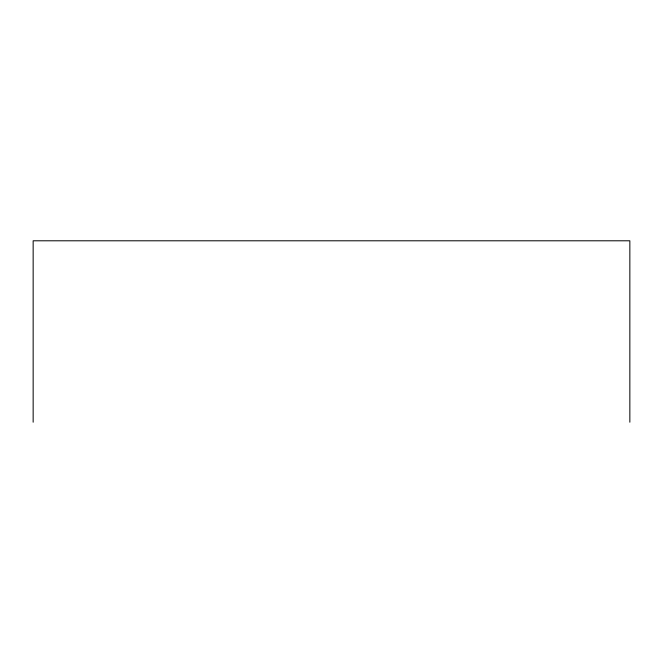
<?xml version="1.0" encoding="UTF-8"?>
<svg xmlns="http://www.w3.org/2000/svg" width="663" height="663" viewBox="0 0 663 663"><rect width="100%" height="100%" fill="white"/><g stroke="black" fill="none" stroke-linecap="round" stroke-linejoin="round"><path stroke-width="0.99" d="M629.85 422.207L629.85 240.793L33.15 240.793L33.15 422.207"/></g></svg>
